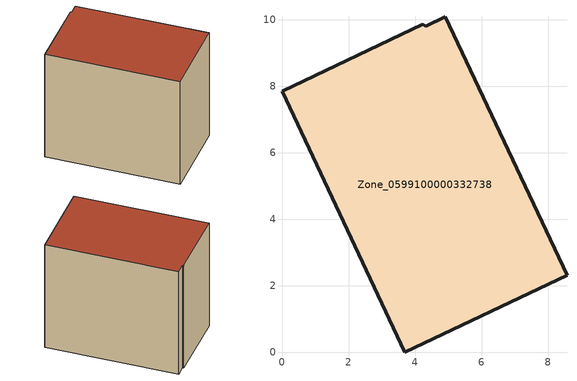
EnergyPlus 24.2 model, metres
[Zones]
Zone_0599100000332738
 floor ground (C_G): 4.32,9.8 4.92,10.1 8.57,2.32 3.69,0 0,7.85 4.24,9.87 z0.55
 wall outside (C_F): 3.69,0 8.57,2.32 4.92,10.1 4.32,9.8 4.24,9.87 0,7.85 3.69,0 z0.55:8.13
 roof outside (C_R): 4.92,10.1 4.32,9.8 4.24,9.87 0,7.85 3.69,0 8.57,2.32 z8.13
[BUILDING]
Pand.0599100000332738: North Axis=0; Terrain=City; Loads Convergence Tolerance Value=0.04; Temperature Convergence Tolerance Value=0.4; Solar Distribution=FullExterior; Maximum Number of Warmup Days=25; Minimum Number of Warmup Days=1
[Site:Location]
Rotterdam.The.Hague.AP_ZH_NLD Design_Conditions: Latitude=51.96; Longitude=4.45; Time Zone=1; Elevation=-4.5
[SITE:GROUNDTEMPERATURE:BUILDINGSURFACE]
18, 18, 18, 18, 18, 18, 18, 18, 18, 18, 18, 18
[MATERIAL] Thermal Absorptance=0.9; Solar Absorptance=0.7; Visible Absorptance=0.7
Name | Roughness | Thickness | Conductivity | Density | Specific Heat
G.TI.1975-1991 | MediumSmooth | 0.15 | 0.288461 | 540 | 1210
F.TI.1975-1991 | Rough | 0.3 | 0.230769 | 1920 | 840
R.TI.1975-1991 | MediumRough | 0.2 | 0.153846 | 1500 | 1000
[CONSTRUCTION]
C_G: G.TI.1975-1991
C_F: F.TI.1975-1991
C_R: R.TI.1975-1991
[ZONE]
Zone_0599100000332738: Type=1; Multiplier=1; Ceiling Height=Autocalculate; Volume=Autocalculate; Floor Area=autocalculate; Part of Total Floor Area=Yes
[ZONEINFILTRATION:DESIGNFLOWRATE]
Infil_Zone_0599100000332738: Zone or ZoneList or Space or SpaceList=Zone_0599100000332738; Schedule=AlwaysOn; Design Flow Rate Calculation Method=Flow/Area; Flow Rate per Floor Area=0.003; Constant Term Coefficient=1; Temperature Term Coefficient=0; Velocity Term Coefficient=0; Velocity Squared Term Coefficient=0
[HVACTEMPLATE:ZONE:IDEALLOADSAIRSYSTEM]
Zone_0599100000332738: Maximum Heating Supply Air Temperature=50; Minimum Cooling Supply Air Temperature=13; Maximum Heating Supply Air Humidity Ratio=0.0156; Minimum Cooling Supply Air Humidity Ratio=0.0077; Heating Limit=NoLimit; Cooling Limit=NoLimit; Dehumidification Control Type=ConstantSensibleHeatRatio; Cooling Sensible Heat Ratio=0.7; Dehumidification Setpoint=60; Humidification Control Type=None; Humidification Setpoint=30; Outdoor Air Method=None; Outdoor Air Flow Rate per Person=0.00944; Outdoor Air Flow Rate per Zone Floor Area=0; Outdoor Air Flow Rate per Zone=0; Demand Controlled Ventilation Type=None; Outdoor Air Economizer Type=NoEconomizer; Heat Recovery Type=None; Sensible Heat Recovery Effectiveness=0.7; Latent Heat Recovery Effectiveness=0.65
[ZONECONTROL:THERMOSTAT]
ThermostatControl_Zone_0599100000332738: Zone or ZoneList=Zone_0599100000332738; Control Type Schedule=DualSetpointControlType; Control 1=Thermostat_Zone_0599100000332738; Temperature Difference Between Cutout And Setpoint=0
[THERMOSTATSETPOINT:DUALSETPOINT]
Thermostat_Zone_0599100000332738: Heating Setpoint Temperature Schedule=HeatingSetpoint_Zone_0599100000332738; Cooling Setpoint Temperature Schedule=CoolingSetpoint_Zone_0599100000332738
[SCHEDULE:COMPACT]
HeatingSetpoint_Zone_0599100000332738: Through: 12/31, For: AllDays, Until: 24:00, 21
CoolingSetpoint_Zone_0599100000332738: Through: 12/31, For: AllDays, Until: 24:00, 24
DualSetpointControlType: Through: 12/31, For: AllDays, Until: 24:00, 4
AlwaysOn: Through: 12/31, For: AllDays, Until: 24:00, 1
